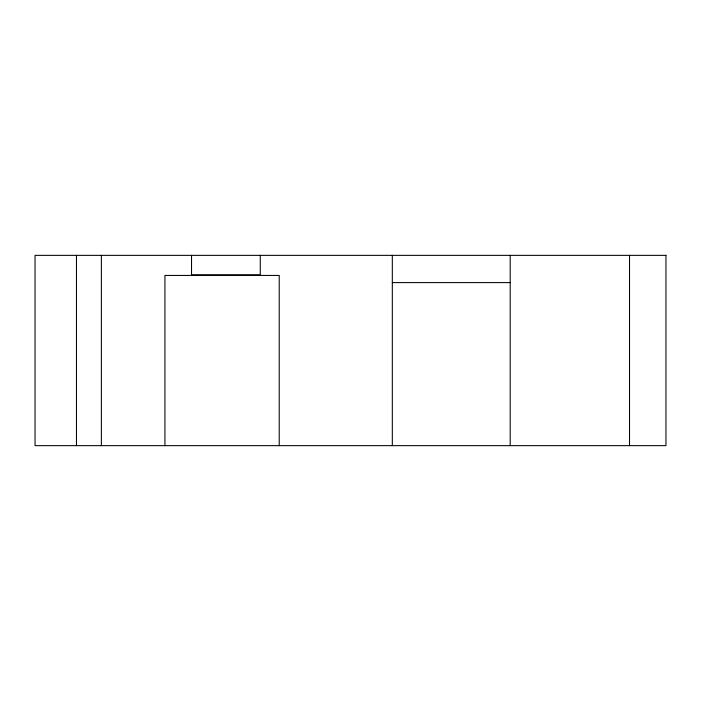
<?xml version="1.0" encoding="UTF-8"?>
<svg xmlns="http://www.w3.org/2000/svg" width="701" height="701" viewBox="0 0 701 701"><rect width="100%" height="100%" fill="white"/><g stroke="black" fill="none" stroke-linecap="round" stroke-linejoin="round"><path stroke-width="1.05" d="M392.323 282.599L510.188 282.599M629.516 255.357L629.516 445.643M510.188 255.357L510.188 445.643M392.323 255.357L392.323 445.643M279.226 445.643L279.226 275.432L164.937 275.432L164.937 445.643M260.281 255.357L260.281 274.801L191.531 274.801L191.531 255.357M101.373 255.357L101.373 445.643M76.479 255.357L76.479 445.643M665.95 255.357L35.05 255.357L35.05 445.643L665.95 445.643L665.95 255.357"/></g></svg>
